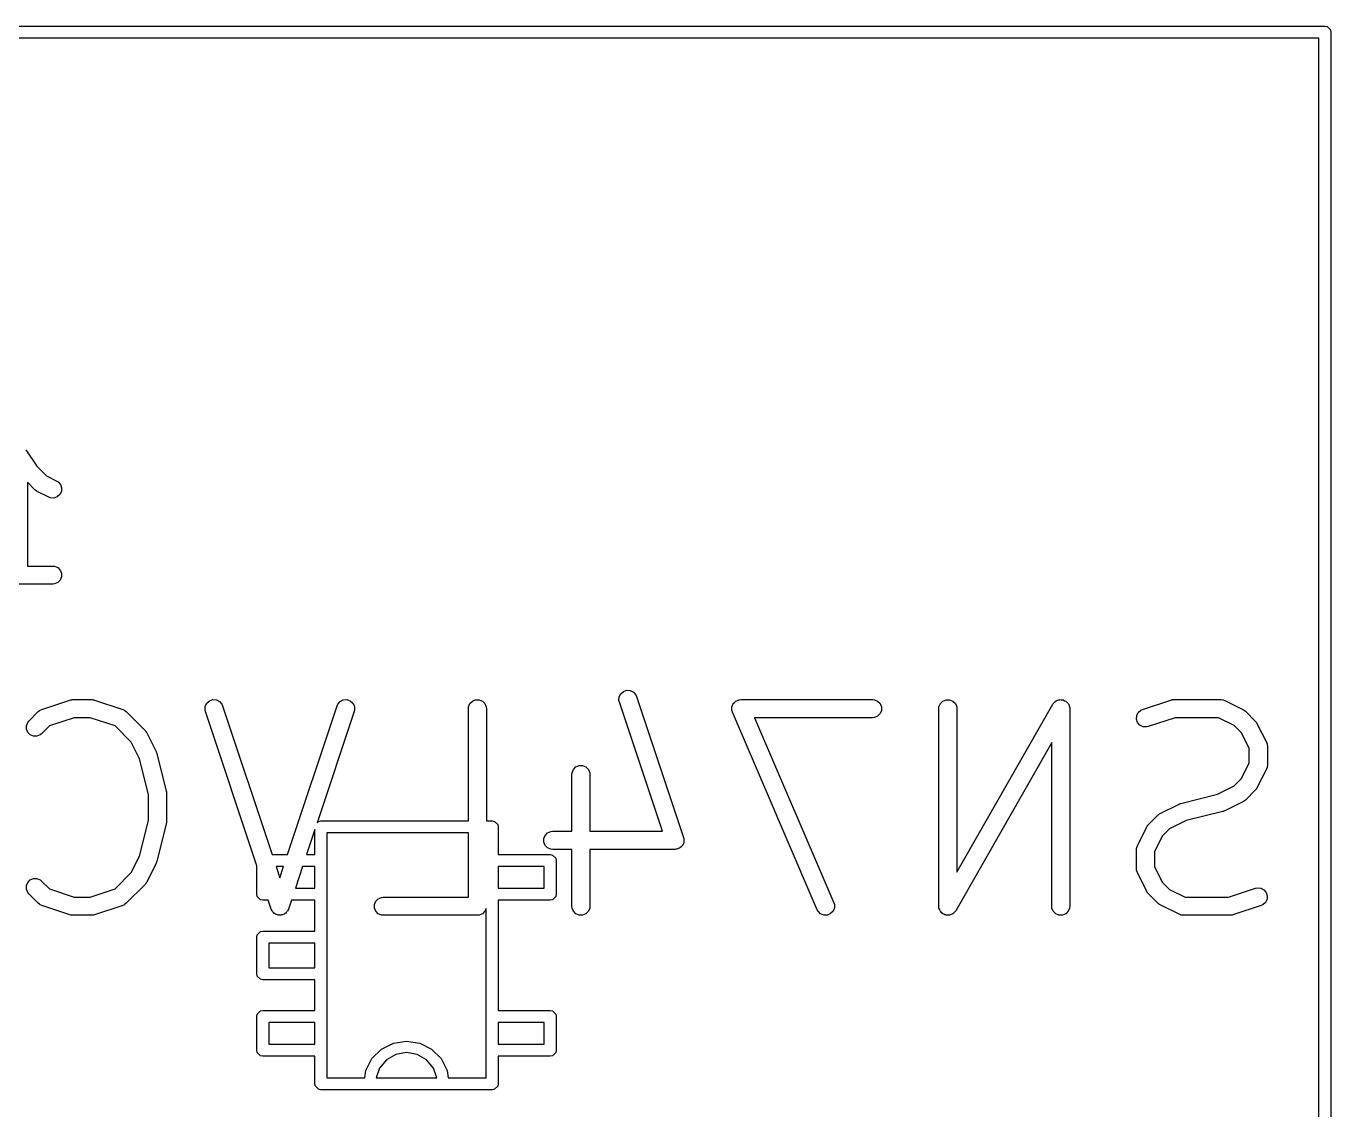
# Model space of a CAD drawing. Header units: inches. Extents: x 0.31 to 2.98, y 0.29 to 1.78.
# Drawn here: x 1.9763 to 2.4031, y 1.3435 to 1.698 of the extents above; entities that cross this region are included whole.
import ezdxf

# ---------------------------------------------------------------- set-up
doc = ezdxf.new("R2010")
doc.units = ezdxf.units.IN
doc.header["$MEASUREMENT"] = 0
doc.layers.add('BLACK', color=250, linetype='CONTINUOUS')

msp = doc.modelspace()

# ---------------------------------------------------------------- linework, layer by layer
at = {"layer": 'BLACK', "linetype": 'CONTINUOUS'}
for p, q in [((0.6689, 1.69803), (2.40118, 1.69803)), ((2.40118, 1.69803), (2.40193, 1.69788)), ((2.40193, 1.69788), (2.403, 1.69682)), ((2.403, 1.69682), (2.40315, 1.69606)), ((2.40315, 1.69606), (2.40315, 0.49528)), ((2.39921, 1.69409), (0.67087, 1.69409)), ((2.39921, 0.49724), (2.39921, 1.69409)), ((1.97621, 1.55947), (1.9798, 1.55409)), ((1.9798, 1.55409), (1.983, 1.55088)), ((1.983, 1.55088), (1.98632, 1.54922)), ((1.97916, 1.54637), (1.97671, 1.54883)), ((1.97671, 1.54883), (1.97671, 1.52141)), ((1.97939, 1.54618), (1.97916, 1.54637)), ((1.97944, 1.54613), (1.97939, 1.54618)), ((1.97953, 1.54607), (1.97944, 1.54613)), ((1.97961, 1.546), (1.97953, 1.54607)), ((1.97968, 1.54597), (1.97961, 1.546)), ((1.97993, 1.54582), (1.97968, 1.54597)), ((1.98368, 1.54394), (1.97993, 1.54582)), ((1.98632, 1.54922), (1.98681, 1.54892)), ((1.98681, 1.54892), (1.98757, 1.54805)), ((1.98785, 1.5458), (1.98733, 1.54477)), ((1.98757, 1.54805), (1.98793, 1.54695)), ((1.98793, 1.54695), (1.98785, 1.5458)), ((1.98422, 1.54374), (1.98368, 1.54394)), ((1.98537, 1.54365), (1.98422, 1.54374)), ((1.98646, 1.54402), (1.98537, 1.54365)), ((1.98733, 1.54477), (1.98646, 1.54402)), ((1.97671, 1.52141), (1.985, 1.52141)), ((1.985, 1.52141), (1.98558, 1.52136)), ((1.98558, 1.52136), (1.98664, 1.52092)), ((1.98664, 1.52092), (1.98746, 1.5201)), ((1.98746, 1.5201), (1.9879, 1.51904)), ((1.985, 1.51551), (1.9625, 1.51551)), ((1.98558, 1.51557), (1.985, 1.51551)), ((1.98664, 1.51601), (1.98558, 1.51557)), ((1.98746, 1.51682), (1.98664, 1.51601)), ((1.9879, 1.51789), (1.98746, 1.51682)), ((1.9879, 1.51904), (1.9879, 1.51789)), ((1.98142, 1.47449), (1.99065, 1.47757)), ((1.99065, 1.47757), (1.99094, 1.47763)), ((1.99094, 1.47763), (1.99101, 1.47766)), ((1.99101, 1.47766), (1.99112, 1.47767)), ((1.99112, 1.47767), (1.99122, 1.4777)), ((1.99122, 1.4777), (1.9913, 1.47769)), ((1.9913, 1.47769), (1.99159, 1.47772)), ((1.99159, 1.47772), (1.99774, 1.47772)), ((1.99774, 1.47772), (1.99803, 1.47769)), ((1.99803, 1.47769), (1.99811, 1.4777)), ((1.99811, 1.4777), (1.99821, 1.47767)), ((1.99821, 1.47767), (1.99832, 1.47766)), ((1.99832, 1.47766), (1.99839, 1.47763)), ((1.99839, 1.47763), (1.99868, 1.47757)), ((1.99868, 1.47757), (2.00791, 1.47449)), ((2.03542, 1.47658), (2.03629, 1.47733)), ((2.03629, 1.47733), (2.03739, 1.4777)), ((2.03739, 1.4777), (2.03854, 1.47761)), ((2.03854, 1.47761), (2.03957, 1.4771)), ((2.03957, 1.4771), (2.04032, 1.47623)), ((2.07828, 1.47623), (2.07904, 1.4771)), ((2.07904, 1.4771), (2.08007, 1.47761)), ((2.08007, 1.47761), (2.08122, 1.4777)), ((2.08122, 1.4777), (2.08231, 1.47733)), ((2.08231, 1.47733), (2.08318, 1.47658)), ((2.12148, 1.47641), (2.1223, 1.47722)), ((2.1223, 1.47722), (2.12336, 1.47766)), ((2.12336, 1.47766), (2.12451, 1.47766)), ((2.12451, 1.47766), (2.12558, 1.47722)), ((2.12558, 1.47722), (2.12639, 1.47641)), ((2.17025, 1.47747), (2.17034, 1.47862)), ((2.17038, 1.47691), (2.17025, 1.47747)), ((2.17034, 1.47862), (2.17085, 1.47965)), ((2.17085, 1.47965), (2.17172, 1.48041)), ((2.17172, 1.48041), (2.17281, 1.48077)), ((2.17281, 1.48077), (2.17396, 1.48069)), ((2.17396, 1.48069), (2.17499, 1.48018)), ((2.17499, 1.48018), (2.17575, 1.47931)), ((2.17575, 1.47931), (2.17599, 1.47878)), ((2.17599, 1.47878), (2.19137, 1.43261)), ((2.20806, 1.4768), (2.20845, 1.4772)), ((2.20845, 1.4772), (2.20847, 1.47721)), ((2.20847, 1.47721), (2.20848, 1.47722)), ((2.20848, 1.47722), (2.20899, 1.47743)), ((2.20899, 1.47743), (2.20951, 1.47765)), ((2.20951, 1.47765), (2.20953, 1.47766)), ((2.20953, 1.47766), (2.20954, 1.47766)), ((2.20954, 1.47766), (2.21012, 1.47772)), ((2.21012, 1.47772), (2.25321, 1.47772)), ((2.25321, 1.47772), (2.25379, 1.47766)), ((2.25379, 1.47766), (2.25485, 1.47722)), ((2.25485, 1.47722), (2.25566, 1.47641)), ((2.27538, 1.47641), (2.27619, 1.47722)), ((2.27619, 1.47722), (2.27726, 1.47766)), ((2.27726, 1.47766), (2.27841, 1.47766)), ((2.27841, 1.47766), (2.27947, 1.47722)), ((2.27947, 1.47722), (2.28029, 1.47641)), ((2.31254, 1.4767), (2.31285, 1.47694)), ((2.31285, 1.47694), (2.31313, 1.47722)), ((2.31313, 1.47722), (2.3133, 1.47729)), ((2.3133, 1.47729), (2.31345, 1.47741)), ((2.31345, 1.47741), (2.31383, 1.47751)), ((2.31383, 1.47751), (2.31419, 1.47766)), ((2.31419, 1.47766), (2.31438, 1.47766)), ((2.31438, 1.47766), (2.31456, 1.47771)), ((2.31456, 1.47771), (2.31495, 1.47766)), ((2.31495, 1.47766), (2.31534, 1.47766)), ((2.31534, 1.47766), (2.31552, 1.47759)), ((2.31552, 1.47759), (2.3157, 1.47757)), ((2.3157, 1.47757), (2.31605, 1.47737)), ((2.31605, 1.47737), (2.31641, 1.47722)), ((2.31641, 1.47722), (2.31654, 1.47709)), ((2.31654, 1.47709), (2.3167, 1.47699)), ((2.3167, 1.47699), (2.31695, 1.47668)), ((2.34154, 1.47449), (2.35077, 1.47757)), ((2.35077, 1.47757), (2.35105, 1.47763)), ((2.35105, 1.47763), (2.35113, 1.47766)), ((2.35113, 1.47766), (2.35123, 1.47767)), ((2.35123, 1.47767), (2.35133, 1.4777)), ((2.35133, 1.4777), (2.35141, 1.47769)), ((2.35141, 1.47769), (2.3517, 1.47772)), ((2.3517, 1.47772), (2.36709, 1.47772)), ((2.36709, 1.47772), (2.36767, 1.47766)), ((2.36767, 1.47766), (2.36777, 1.47762)), ((2.36777, 1.47762), (2.36787, 1.47761)), ((2.36787, 1.47761), (2.36841, 1.47741)), ((2.36841, 1.47741), (2.37457, 1.47433)), ((1.97719, 1.4707), (1.98027, 1.47378)), ((1.98027, 1.47378), (1.98071, 1.47414)), ((1.98071, 1.47414), (1.98081, 1.47418)), ((1.98081, 1.47418), (1.98089, 1.47425)), ((1.98089, 1.47425), (1.98142, 1.47449)), ((2.00791, 1.47449), (2.00844, 1.47425)), ((2.00844, 1.47425), (2.00852, 1.47418)), ((2.00852, 1.47418), (2.00862, 1.47414)), ((2.00862, 1.47414), (2.00906, 1.47378)), ((2.00906, 1.47378), (2.01522, 1.46762)), ((2.03483, 1.4744), (2.03491, 1.47555)), ((2.03495, 1.47383), (2.03483, 1.4744)), ((2.03491, 1.47555), (2.03542, 1.47658)), ((2.05178, 1.42334), (2.03495, 1.47383)), ((2.04032, 1.47623), (2.04056, 1.4757)), ((2.04056, 1.4757), (2.05678, 1.42702)), ((2.06182, 1.42702), (2.07805, 1.4757)), ((2.08365, 1.47383), (2.07149, 1.43737)), ((2.07805, 1.4757), (2.07828, 1.47623)), ((2.08318, 1.47658), (2.08369, 1.47555)), ((2.08378, 1.4744), (2.08365, 1.47383)), ((2.08369, 1.47555), (2.08378, 1.4744)), ((2.12098, 1.47477), (2.12104, 1.47534)), ((2.12098, 1.43802), (2.12098, 1.47477)), ((2.12104, 1.47534), (2.12148, 1.47641)), ((2.12639, 1.47641), (2.12683, 1.47534)), ((2.12683, 1.47534), (2.12689, 1.47477)), ((2.12689, 1.47477), (2.12689, 1.43802)), ((2.18448, 1.43463), (2.17038, 1.47691)), ((2.20722, 1.47534), (2.20744, 1.47586)), ((2.20722, 1.47532), (2.20722, 1.47534)), ((2.20722, 1.47531), (2.20722, 1.47532)), ((2.20722, 1.47475), (2.20722, 1.47531)), ((2.20722, 1.47419), (2.20722, 1.47475)), ((2.20723, 1.47417), (2.20722, 1.47419)), ((2.20723, 1.47415), (2.20723, 1.47417)), ((2.2074, 1.4736), (2.20723, 1.47415)), ((2.23511, 1.40897), (2.2074, 1.4736)), ((2.20744, 1.47586), (2.20764, 1.47638)), ((2.20764, 1.47638), (2.20766, 1.47639)), ((2.20766, 1.47641), (2.20806, 1.4768)), ((2.20766, 1.47639), (2.20766, 1.47641)), ((2.25566, 1.47313), (2.25485, 1.47231)), ((2.25566, 1.47641), (2.25611, 1.47534)), ((2.25611, 1.47419), (2.25566, 1.47313)), ((2.25611, 1.47534), (2.25611, 1.47419)), ((2.27488, 1.47477), (2.27494, 1.47534)), ((2.27488, 1.41013), (2.27488, 1.47477)), ((2.27494, 1.47534), (2.27538, 1.47641)), ((2.28029, 1.47641), (2.28073, 1.47534)), ((2.28073, 1.47534), (2.28079, 1.47477)), ((2.28079, 1.42125), (2.3122, 1.47623)), ((2.28079, 1.47477), (2.28079, 1.42125)), ((2.3122, 1.47623), (2.31229, 1.47635)), ((2.31229, 1.47635), (2.31231, 1.47641)), ((2.31231, 1.47641), (2.31237, 1.47646)), ((2.31237, 1.47646), (2.31254, 1.4767)), ((2.31695, 1.47668), (2.31722, 1.47641)), ((2.31722, 1.47641), (2.31729, 1.47623)), ((2.31729, 1.47623), (2.31741, 1.47608)), ((2.31741, 1.47608), (2.31751, 1.4757)), ((2.31751, 1.4757), (2.31766, 1.47534)), ((2.31766, 1.47534), (2.31769, 1.47505)), ((2.31769, 1.47505), (2.31771, 1.47497)), ((2.31771, 1.47497), (2.31771, 1.47491)), ((2.31771, 1.47491), (2.31772, 1.47477)), ((2.31772, 1.47477), (2.31772, 1.41013)), ((2.33962, 1.47247), (2.34014, 1.4735)), ((2.34014, 1.4735), (2.34101, 1.47425)), ((2.34101, 1.47425), (2.34154, 1.47449)), ((2.37457, 1.47433), (2.37482, 1.47417)), ((2.37482, 1.47417), (2.37489, 1.47414)), ((2.37489, 1.47414), (2.37497, 1.47408)), ((2.37497, 1.47408), (2.37506, 1.47402)), ((2.37506, 1.47402), (2.37511, 1.47396)), ((2.37511, 1.47396), (2.37534, 1.47378)), ((2.37534, 1.47378), (2.37841, 1.4707)), ((1.97638, 1.46919), (1.97682, 1.47025)), ((1.97638, 1.46803), (1.97638, 1.46919)), ((1.97682, 1.47025), (1.97719, 1.4707)), ((1.98395, 1.46911), (1.98136, 1.46652)), ((1.99207, 1.47181), (1.98395, 1.46911)), ((1.99726, 1.47181), (1.99207, 1.47181)), ((2.00538, 1.46911), (1.99726, 1.47181)), ((2.01071, 1.46378), (2.00538, 1.46911)), ((2.25321, 1.47181), (2.2146, 1.47181)), ((2.2146, 1.47181), (2.24053, 1.41129)), ((2.25379, 1.47187), (2.25321, 1.47181)), ((2.25485, 1.47231), (2.25379, 1.47187)), ((2.33954, 1.47132), (2.33962, 1.47247)), ((2.3399, 1.47023), (2.33954, 1.47132)), ((2.34066, 1.46936), (2.3399, 1.47023)), ((2.34169, 1.46884), (2.34066, 1.46936)), ((2.34284, 1.46876), (2.34169, 1.46884)), ((2.3434, 1.46889), (2.34284, 1.46876)), ((2.35218, 1.47181), (2.3434, 1.46889)), ((2.3664, 1.47181), (2.35218, 1.47181)), ((2.3715, 1.46926), (2.3664, 1.47181)), ((2.3739, 1.46686), (2.3715, 1.46926)), ((2.37841, 1.4707), (2.3786, 1.47047)), ((2.3786, 1.47047), (2.37866, 1.47042)), ((2.37866, 1.47042), (2.37871, 1.47033)), ((2.37871, 1.47033), (2.37878, 1.47025)), ((2.37878, 1.47025), (2.37881, 1.47018)), ((2.37881, 1.47018), (2.37897, 1.46993)), ((2.37897, 1.46993), (2.38204, 1.46377)), ((1.97682, 1.46697), (1.97638, 1.46803)), ((1.97764, 1.46616), (1.97682, 1.46697)), ((1.9787, 1.46571), (1.97764, 1.46616)), ((1.97985, 1.46571), (1.9787, 1.46571)), ((1.98092, 1.46616), (1.97985, 1.46571)), ((1.98136, 1.46652), (1.98092, 1.46616)), ((2.01522, 1.46762), (2.01541, 1.46739)), ((2.01541, 1.46739), (2.01547, 1.46734)), ((2.01547, 1.46734), (2.01552, 1.46725)), ((2.01552, 1.46725), (2.01559, 1.46717)), ((2.01559, 1.46717), (2.01562, 1.4671)), ((2.01562, 1.4671), (2.01577, 1.46685)), ((2.01577, 1.46685), (2.01885, 1.4607)), ((2.37645, 1.46176), (2.3739, 1.46686)), ((2.01342, 1.45835), (2.01071, 1.46378)), ((2.01885, 1.4607), (2.01887, 1.46065)), ((2.01887, 1.46065), (2.01888, 1.46064)), ((2.01888, 1.46064), (2.01897, 1.4604)), ((2.01897, 1.4604), (2.01906, 1.46016)), ((2.01906, 1.46016), (2.01906, 1.46014)), ((2.01906, 1.46014), (2.01908, 1.46009)), ((2.01908, 1.46009), (2.02215, 1.44778)), ((2.31181, 1.46365), (2.2804, 1.40867)), ((2.31181, 1.41013), (2.31181, 1.46365)), ((2.37645, 1.457), (2.37645, 1.46176)), ((2.38204, 1.46377), (2.38225, 1.46323)), ((2.38225, 1.46323), (2.38226, 1.46313)), ((2.38226, 1.46313), (2.3823, 1.46303)), ((2.3823, 1.46303), (2.38236, 1.46245)), ((2.38236, 1.46245), (2.38236, 1.4563)), ((2.01634, 1.4467), (2.01342, 1.45835)), ((2.15534, 1.45486), (2.15615, 1.45568)), ((2.15615, 1.45568), (2.15722, 1.45612)), ((2.15722, 1.45612), (2.15837, 1.45612)), ((2.15837, 1.45612), (2.15943, 1.45568)), ((2.15943, 1.45568), (2.16025, 1.45486)), ((2.3739, 1.45189), (2.37645, 1.457)), ((2.38226, 1.45562), (2.38225, 1.45552)), ((2.3823, 1.45572), (2.38226, 1.45562)), ((2.38236, 1.4563), (2.3823, 1.45572)), ((2.15484, 1.45322), (2.1549, 1.4538)), ((2.15484, 1.43463), (2.15484, 1.45322)), ((2.1549, 1.4538), (2.15534, 1.45486)), ((2.16025, 1.45486), (2.16069, 1.4538)), ((2.16069, 1.4538), (2.16075, 1.45322)), ((2.16075, 1.45322), (2.16075, 1.43463)), ((2.3715, 1.44949), (2.3739, 1.45189)), ((2.38204, 1.45498), (2.37897, 1.44882)), ((2.38225, 1.45552), (2.38204, 1.45498)), ((2.02215, 1.44778), (2.02217, 1.44768)), ((2.02217, 1.44768), (2.02218, 1.44764)), ((2.02218, 1.44764), (2.02221, 1.44742)), ((2.02221, 1.44742), (2.02224, 1.44721)), ((2.02224, 1.44721), (2.02223, 1.44717)), ((2.02223, 1.44717), (2.02224, 1.44706)), ((2.02224, 1.44706), (2.02224, 1.43783)), ((2.36606, 1.44677), (2.3715, 1.44949)), ((2.37841, 1.44805), (2.37534, 1.44498)), ((2.3786, 1.44828), (2.37841, 1.44805)), ((2.37866, 1.44833), (2.3786, 1.44828)), ((2.37871, 1.44842), (2.37866, 1.44833)), ((2.37878, 1.4485), (2.37871, 1.44842)), ((2.37881, 1.44857), (2.37878, 1.4485)), ((2.37897, 1.44882), (2.37881, 1.44857)), ((2.01634, 1.43819), (2.01634, 1.4467)), ((2.3473, 1.44047), (2.35346, 1.44355)), ((2.35346, 1.44355), (2.3535, 1.44357)), ((2.3535, 1.44357), (2.35352, 1.44358)), ((2.35352, 1.44358), (2.35376, 1.44367)), ((2.35376, 1.44367), (2.354, 1.44376)), ((2.354, 1.44376), (2.35402, 1.44376)), ((2.35402, 1.44376), (2.35406, 1.44377)), ((2.35406, 1.44377), (2.36606, 1.44677)), ((2.37457, 1.44442), (2.36841, 1.44135)), ((2.37482, 1.44458), (2.37457, 1.44442)), ((2.37489, 1.44461), (2.37482, 1.44458)), ((2.37497, 1.44468), (2.37489, 1.44461)), ((2.37506, 1.44473), (2.37497, 1.44468)), ((2.37511, 1.44479), (2.37506, 1.44473)), ((2.37534, 1.44498), (2.37511, 1.44479)), ((2.34346, 1.43684), (2.34654, 1.43992)), ((2.34654, 1.43992), (2.34676, 1.4401)), ((2.34676, 1.4401), (2.34681, 1.44016)), ((2.34681, 1.44016), (2.3469, 1.44022)), ((2.3469, 1.44022), (2.34698, 1.44029)), ((2.34698, 1.44029), (2.34706, 1.44032)), ((2.34706, 1.44032), (2.3473, 1.44047)), ((2.36781, 1.44112), (2.35581, 1.43812)), ((2.36785, 1.44114), (2.36781, 1.44112)), ((2.36787, 1.44114), (2.36785, 1.44114)), ((2.36811, 1.44123), (2.36787, 1.44114)), ((2.36835, 1.44132), (2.36811, 1.44123)), ((2.36837, 1.44133), (2.36835, 1.44132)), ((2.36841, 1.44135), (2.36837, 1.44133)), ((2.01342, 1.42655), (2.01634, 1.43819)), ((2.02215, 1.43711), (2.01908, 1.4248)), ((2.02217, 1.43721), (2.02215, 1.43711)), ((2.02218, 1.43726), (2.02217, 1.43721)), ((2.02221, 1.43747), (2.02218, 1.43726)), ((2.02224, 1.43769), (2.02221, 1.43747)), ((2.02224, 1.43783), (2.02223, 1.43773)), ((2.02223, 1.43773), (2.02224, 1.43769)), ((2.07078, 1.43524), (2.06805, 1.42702)), ((2.07078, 1.42702), (2.07078, 1.43524)), ((2.07149, 1.43737), (2.072, 1.43787)), ((2.072, 1.43787), (2.07275, 1.43802)), ((2.07275, 1.43802), (2.12098, 1.43802)), ((2.12689, 1.43802), (2.12875, 1.43802)), ((2.12875, 1.43802), (2.12951, 1.43787)), ((2.12951, 1.43787), (2.13057, 1.43681)), ((2.13057, 1.43681), (2.13072, 1.43606)), ((2.13072, 1.43606), (2.13072, 1.42702)), ((2.14692, 1.43413), (2.14798, 1.43457)), ((2.14798, 1.43457), (2.14856, 1.43463)), ((2.14856, 1.43463), (2.15484, 1.43463)), ((2.16075, 1.43463), (2.18448, 1.43463)), ((2.33983, 1.42992), (2.34291, 1.43607)), ((2.34291, 1.43607), (2.34306, 1.43632)), ((2.34306, 1.43632), (2.34309, 1.43639)), ((2.34309, 1.43639), (2.34316, 1.43647)), ((2.34316, 1.43647), (2.34321, 1.43656)), ((2.34321, 1.43656), (2.34327, 1.43661)), ((2.34327, 1.43661), (2.34346, 1.43684)), ((2.35037, 1.4354), (2.34797, 1.433)), ((2.35581, 1.43812), (2.35037, 1.4354)), ((2.07472, 1.43409), (2.07472, 1.42506)), ((2.12098, 1.43409), (2.07472, 1.43409)), ((2.12098, 1.41308), (2.12098, 1.43409)), ((2.14566, 1.43225), (2.14611, 1.43332)), ((2.14566, 1.4311), (2.14566, 1.43225)), ((2.14611, 1.43003), (2.14566, 1.4311)), ((2.14611, 1.43332), (2.14692, 1.43413)), ((2.14692, 1.42922), (2.14611, 1.43003)), ((2.19103, 1.43003), (2.19095, 1.42996)), ((2.19121, 1.43047), (2.19103, 1.43003)), ((2.19142, 1.4309), (2.19121, 1.43047)), ((2.19137, 1.43261), (2.19144, 1.43232)), ((2.19143, 1.431), (2.19142, 1.4309)), ((2.19147, 1.4311), (2.19143, 1.431)), ((2.19144, 1.43232), (2.19147, 1.43225)), ((2.19147, 1.43225), (2.19147, 1.43219)), ((2.19147, 1.43219), (2.1915, 1.43204)), ((2.1915, 1.43204), (2.19147, 1.43157)), ((2.19147, 1.43157), (2.19147, 1.4311)), ((2.34797, 1.433), (2.34542, 1.4279)), ((2.01071, 1.42111), (2.01342, 1.42655)), ((2.05678, 1.42702), (2.06182, 1.42702)), ((2.06805, 1.42702), (2.07078, 1.42702)), ((2.13072, 1.42702), (2.14775, 1.42702)), ((2.14798, 1.42878), (2.14692, 1.42922)), ((2.14775, 1.42702), (2.14851, 1.42687)), ((2.14856, 1.42872), (2.14798, 1.42878)), ((2.14851, 1.42687), (2.14957, 1.42581)), ((2.15484, 1.42872), (2.14856, 1.42872)), ((2.14957, 1.42581), (2.14972, 1.42506)), ((2.15484, 1.41013), (2.15484, 1.42872)), ((2.18857, 1.42872), (2.16075, 1.42872)), ((2.16075, 1.42872), (2.16075, 1.41013)), ((2.18887, 1.42875), (2.18857, 1.42872)), ((2.18894, 1.42875), (2.18887, 1.42875)), ((2.189, 1.42876), (2.18894, 1.42875)), ((2.18915, 1.42878), (2.189, 1.42876)), ((2.18959, 1.42896), (2.18915, 1.42878)), ((2.19004, 1.42911), (2.18959, 1.42896)), ((2.19012, 1.42918), (2.19004, 1.42911)), ((2.19021, 1.42922), (2.19012, 1.42918)), ((2.19055, 1.42955), (2.19021, 1.42922)), ((2.19091, 1.42986), (2.19055, 1.42955)), ((2.19095, 1.42996), (2.19091, 1.42986)), ((2.33952, 1.4286), (2.33957, 1.42917)), ((2.33952, 1.42244), (2.33952, 1.4286)), ((2.33957, 1.42917), (2.33961, 1.42927)), ((2.33961, 1.42927), (2.33962, 1.42938)), ((2.33962, 1.42938), (2.33983, 1.42992)), ((2.34542, 1.4279), (2.34542, 1.42314)), ((2.01885, 1.4242), (2.01577, 1.41804)), ((2.01887, 1.42424), (2.01885, 1.4242)), ((2.01888, 1.42426), (2.01887, 1.42424)), ((2.01897, 1.4245), (2.01888, 1.42426)), ((2.01906, 1.42474), (2.01897, 1.4245)), ((2.01908, 1.4248), (2.01906, 1.42476)), ((2.01906, 1.42476), (2.01906, 1.42474)), ((2.05178, 1.41406), (2.05178, 1.42334)), ((2.05809, 1.42309), (2.0593, 1.41947)), ((2.06051, 1.42309), (2.05809, 1.42309)), ((2.0593, 1.41947), (2.06051, 1.42309)), ((2.06673, 1.42309), (2.06438, 1.41602)), ((2.07078, 1.42309), (2.06673, 1.42309)), ((2.07078, 1.41602), (2.07078, 1.42309)), ((2.07472, 1.42506), (2.07472, 1.41406)), ((2.13072, 1.42309), (2.13072, 1.41602)), ((2.14578, 1.42309), (2.13072, 1.42309)), ((2.14578, 1.41602), (2.14578, 1.42309)), ((2.14972, 1.42506), (2.14972, 1.41406)), ((2.33957, 1.42187), (2.33952, 1.42244)), ((2.33961, 1.42177), (2.33957, 1.42187)), ((2.33962, 1.42166), (2.33961, 1.42177)), ((2.33983, 1.42112), (2.33962, 1.42166)), ((2.34542, 1.42314), (2.34797, 1.41803)), ((1.97638, 1.41686), (1.97682, 1.41793)), ((1.97682, 1.41793), (1.97764, 1.41874)), ((1.97764, 1.41874), (1.9787, 1.41918)), ((1.9787, 1.41918), (1.97985, 1.41918)), ((1.97985, 1.41918), (1.98092, 1.41874)), ((1.98092, 1.41874), (1.98136, 1.41837)), ((1.98136, 1.41837), (1.98395, 1.41579)), ((2.00538, 1.41579), (2.01071, 1.42111)), ((2.01522, 1.41728), (2.00906, 1.41112)), ((2.01541, 1.4175), (2.01522, 1.41728)), ((2.01547, 1.41755), (2.01541, 1.4175)), ((2.01552, 1.41764), (2.01547, 1.41755)), ((2.01559, 1.41772), (2.01552, 1.41764)), ((2.01562, 1.4178), (2.01559, 1.41772)), ((2.01577, 1.41804), (2.01562, 1.4178)), ((2.34291, 1.41497), (2.33983, 1.42112)), ((2.34797, 1.41803), (2.35037, 1.41563)), ((1.97638, 1.41571), (1.97638, 1.41686)), ((1.97682, 1.41465), (1.97638, 1.41571)), ((1.97719, 1.4142), (1.97682, 1.41465)), ((1.98027, 1.41112), (1.97719, 1.4142)), ((1.98395, 1.41579), (1.99207, 1.41308)), ((1.99207, 1.41308), (1.99726, 1.41308)), ((1.99726, 1.41308), (2.00538, 1.41579)), ((2.05193, 1.4133), (2.05178, 1.41406)), ((2.053, 1.41224), (2.05193, 1.4133)), ((2.06438, 1.41602), (2.07078, 1.41602)), ((2.07472, 1.41406), (2.07472, 1.40006)), ((2.09152, 1.41259), (2.09258, 1.41303)), ((2.09258, 1.41303), (2.09316, 1.41308)), ((2.09316, 1.41308), (2.12098, 1.41308)), ((2.13072, 1.41602), (2.14578, 1.41602)), ((2.14957, 1.4133), (2.14851, 1.41224)), ((2.14972, 1.41406), (2.14957, 1.4133)), ((2.34306, 1.41472), (2.34291, 1.41497)), ((2.34309, 1.41465), (2.34306, 1.41472)), ((2.34316, 1.41456), (2.34309, 1.41465)), ((2.34321, 1.41448), (2.34316, 1.41456)), ((2.34327, 1.41442), (2.34321, 1.41448)), ((2.34346, 1.4142), (2.34327, 1.41442)), ((2.34654, 1.41112), (2.34346, 1.4142)), ((2.35037, 1.41563), (2.35548, 1.41308)), ((2.35548, 1.41308), (2.36969, 1.41308)), ((2.36969, 1.41308), (2.37847, 1.41601)), ((2.37847, 1.41601), (2.37903, 1.41614)), ((2.37903, 1.41614), (2.38018, 1.41606)), ((2.38018, 1.41606), (2.38121, 1.41554)), ((2.38121, 1.41554), (2.38197, 1.41467)), ((2.38197, 1.41467), (2.38233, 1.41358)), ((2.38233, 1.41358), (2.38225, 1.41243)), ((1.98071, 1.41075), (1.98027, 1.41112)), ((1.98081, 1.41071), (1.98071, 1.41075)), ((1.98089, 1.41064), (1.98081, 1.41071)), ((1.98142, 1.41041), (1.98089, 1.41064)), ((1.99065, 1.40733), (1.98142, 1.41041)), ((2.00791, 1.41041), (1.99868, 1.40733)), ((2.00844, 1.41064), (2.00791, 1.41041)), ((2.00852, 1.41071), (2.00844, 1.41064)), ((2.00862, 1.41075), (2.00852, 1.41071)), ((2.00906, 1.41112), (2.00862, 1.41075)), ((2.05375, 1.41209), (2.053, 1.41224)), ((2.05554, 1.41209), (2.05375, 1.41209)), ((2.0565, 1.4092), (2.05554, 1.41209)), ((2.05674, 1.40867), (2.0565, 1.4092)), ((2.05687, 1.40851), (2.05674, 1.40867)), ((2.06187, 1.40867), (2.06173, 1.40851)), ((2.0621, 1.4092), (2.06187, 1.40867)), ((2.06307, 1.41209), (2.0621, 1.4092)), ((2.07078, 1.41209), (2.06307, 1.41209)), ((2.07078, 1.40202), (2.07078, 1.41209)), ((2.09026, 1.41071), (2.0907, 1.41177)), ((2.09026, 1.40955), (2.09026, 1.41071)), ((2.0907, 1.40849), (2.09026, 1.40955)), ((2.0907, 1.41177), (2.09152, 1.41259)), ((2.12678, 1.40944), (2.12639, 1.40849)), ((2.12678, 1.37406), (2.12678, 1.40944)), ((2.14775, 1.41209), (2.13072, 1.41209)), ((2.13072, 1.41209), (2.13072, 1.37602)), ((2.14851, 1.41224), (2.14775, 1.41209)), ((2.1549, 1.40955), (2.15484, 1.41013)), ((2.15534, 1.40849), (2.1549, 1.40955)), ((2.16069, 1.40955), (2.16025, 1.40849)), ((2.16075, 1.41013), (2.16069, 1.40955)), ((2.23539, 1.40846), (2.23511, 1.40897)), ((2.24072, 1.40959), (2.2403, 1.40852)), ((2.24053, 1.41129), (2.24071, 1.41074)), ((2.24071, 1.41074), (2.24072, 1.40959)), ((2.27489, 1.40998), (2.27488, 1.41013)), ((2.27489, 1.40992), (2.27489, 1.40998)), ((2.27491, 1.40985), (2.27489, 1.40992)), ((2.27494, 1.40955), (2.27491, 1.40985)), ((2.27509, 1.40919), (2.27494, 1.40955)), ((2.27519, 1.40881), (2.27509, 1.40919)), ((2.27531, 1.40866), (2.27519, 1.40881)), ((2.27538, 1.40849), (2.27531, 1.40866)), ((2.2804, 1.40867), (2.28031, 1.40854)), ((2.31187, 1.40955), (2.31181, 1.41013)), ((2.31231, 1.40849), (2.31187, 1.40955)), ((2.31766, 1.40955), (2.31722, 1.40849)), ((2.31772, 1.41013), (2.31766, 1.40955)), ((2.34676, 1.41093), (2.34654, 1.41112)), ((2.34681, 1.41088), (2.34676, 1.41093)), ((2.3469, 1.41082), (2.34681, 1.41088)), ((2.34698, 1.41075), (2.3469, 1.41082)), ((2.34706, 1.41072), (2.34698, 1.41075)), ((2.3473, 1.41057), (2.34706, 1.41072)), ((2.35346, 1.40749), (2.3473, 1.41057)), ((2.38034, 1.41041), (2.3711, 1.40733)), ((2.38087, 1.41064), (2.38034, 1.41041)), ((2.38174, 1.4114), (2.38087, 1.41064)), ((2.38225, 1.41243), (2.38174, 1.4114)), ((1.99094, 1.40726), (1.99065, 1.40733)), ((1.99101, 1.40723), (1.99094, 1.40726)), ((1.99112, 1.40722), (1.99101, 1.40723)), ((1.99122, 1.4072), (1.99112, 1.40722)), ((1.9913, 1.40721), (1.99122, 1.4072)), ((1.99159, 1.40718), (1.9913, 1.40721)), ((1.99774, 1.40718), (1.99159, 1.40718)), ((1.99803, 1.40721), (1.99774, 1.40718)), ((1.99811, 1.4072), (1.99803, 1.40721)), ((1.99821, 1.40722), (1.99811, 1.4072)), ((1.99832, 1.40723), (1.99821, 1.40722)), ((1.99839, 1.40726), (1.99832, 1.40723)), ((1.99868, 1.40733), (1.99839, 1.40726)), ((2.05697, 1.40832), (2.05687, 1.40851)), ((2.05725, 1.40808), (2.05697, 1.40832)), ((2.05749, 1.4078), (2.05725, 1.40808)), ((2.05768, 1.4077), (2.05749, 1.4078)), ((2.05784, 1.40756), (2.05768, 1.4077)), ((2.05819, 1.40745), (2.05784, 1.40756)), ((2.05852, 1.40728), (2.05819, 1.40745)), ((2.05873, 1.40727), (2.05852, 1.40728)), ((2.05893, 1.4072), (2.05873, 1.40727)), ((2.0593, 1.40723), (2.05893, 1.4072)), ((2.05967, 1.4072), (2.0593, 1.40723)), ((2.05987, 1.40727), (2.05967, 1.4072)), ((2.06008, 1.40728), (2.05987, 1.40727)), ((2.06041, 1.40745), (2.06008, 1.40728)), ((2.06076, 1.40756), (2.06041, 1.40745)), ((2.06092, 1.4077), (2.06076, 1.40756)), ((2.06111, 1.4078), (2.06092, 1.4077)), ((2.06135, 1.40808), (2.06111, 1.4078)), ((2.06163, 1.40832), (2.06135, 1.40808)), ((2.06173, 1.40851), (2.06163, 1.40832)), ((2.09152, 1.40767), (2.0907, 1.40849)), ((2.09258, 1.40723), (2.09152, 1.40767)), ((2.09316, 1.40718), (2.09258, 1.40723)), ((2.12394, 1.40718), (2.09316, 1.40718)), ((2.12451, 1.40723), (2.12394, 1.40718)), ((2.12558, 1.40767), (2.12451, 1.40723)), ((2.12639, 1.40849), (2.12558, 1.40767)), ((2.15615, 1.40767), (2.15534, 1.40849)), ((2.15722, 1.40723), (2.15615, 1.40767)), ((2.15837, 1.40723), (2.15722, 1.40723)), ((2.15943, 1.40767), (2.15837, 1.40723)), ((2.16025, 1.40849), (2.15943, 1.40767)), ((2.23621, 1.40766), (2.23539, 1.40846)), ((2.23728, 1.40723), (2.23621, 1.40766)), ((2.23843, 1.40724), (2.23728, 1.40723)), ((2.23949, 1.4077), (2.23843, 1.40724)), ((2.2403, 1.40852), (2.23949, 1.4077)), ((2.27566, 1.40821), (2.27538, 1.40849)), ((2.2759, 1.4079), (2.27566, 1.40821)), ((2.27606, 1.40781), (2.2759, 1.4079)), ((2.27619, 1.40767), (2.27606, 1.40781)), ((2.27656, 1.40752), (2.27619, 1.40767)), ((2.2769, 1.40733), (2.27656, 1.40752)), ((2.27708, 1.40731), (2.2769, 1.40733)), ((2.27726, 1.40723), (2.27708, 1.40731)), ((2.27765, 1.40723), (2.27726, 1.40723)), ((2.27804, 1.40718), (2.27765, 1.40723)), ((2.27822, 1.40723), (2.27804, 1.40718)), ((2.27841, 1.40723), (2.27822, 1.40723)), ((2.27877, 1.40738), (2.27841, 1.40723)), ((2.27915, 1.40749), (2.27877, 1.40738)), ((2.2793, 1.4076), (2.27915, 1.40749)), ((2.27947, 1.40767), (2.2793, 1.4076)), ((2.27975, 1.40795), (2.27947, 1.40767)), ((2.28006, 1.40819), (2.27975, 1.40795)), ((2.28023, 1.40843), (2.28006, 1.40819)), ((2.28029, 1.40849), (2.28023, 1.40843)), ((2.28031, 1.40854), (2.28029, 1.40849)), ((2.31313, 1.40767), (2.31231, 1.40849)), ((2.31419, 1.40723), (2.31313, 1.40767)), ((2.31534, 1.40723), (2.31419, 1.40723)), ((2.31641, 1.40767), (2.31534, 1.40723)), ((2.31722, 1.40849), (2.31641, 1.40767)), ((2.354, 1.40728), (2.35346, 1.40749)), ((2.35411, 1.40727), (2.354, 1.40728)), ((2.3542, 1.40723), (2.35411, 1.40727)), ((2.35478, 1.40718), (2.3542, 1.40723)), ((2.37017, 1.40718), (2.35478, 1.40718)), ((2.37046, 1.40721), (2.37017, 1.40718)), ((2.37054, 1.4072), (2.37046, 1.40721)), ((2.37064, 1.40722), (2.37054, 1.4072)), ((2.37075, 1.40723), (2.37064, 1.40722)), ((2.37082, 1.40726), (2.37075, 1.40723)), ((2.3711, 1.40733), (2.37082, 1.40726)), ((2.05178, 1.40006), (2.05193, 1.40081)), ((2.05193, 1.40081), (2.053, 1.40187)), ((2.053, 1.40187), (2.05375, 1.40202)), ((2.05375, 1.40202), (2.07078, 1.40202)), ((2.05178, 1.38806), (2.05178, 1.40006)), ((2.05572, 1.39809), (2.05572, 1.39002)), ((2.07078, 1.39809), (2.05572, 1.39809)), ((2.07078, 1.39002), (2.07078, 1.39809)), ((2.07472, 1.40006), (2.07472, 1.38806)), ((2.05193, 1.3873), (2.05178, 1.38806)), ((2.053, 1.38624), (2.05193, 1.3873)), ((2.05572, 1.39002), (2.07078, 1.39002)), ((2.07472, 1.38806), (2.07472, 1.37406)), ((2.05375, 1.38609), (2.053, 1.38624)), ((2.07078, 1.38609), (2.05375, 1.38609)), ((2.07078, 1.37602), (2.07078, 1.38609)), ((2.05178, 1.37406), (2.05193, 1.37481)), ((2.05193, 1.37481), (2.053, 1.37587)), ((2.053, 1.37587), (2.05375, 1.37602)), ((2.05375, 1.37602), (2.07078, 1.37602)), ((2.13072, 1.37602), (2.14775, 1.37602)), ((2.14775, 1.37602), (2.14851, 1.37587)), ((2.14851, 1.37587), (2.14957, 1.37481)), ((2.14957, 1.37481), (2.14972, 1.37406)), ((2.05178, 1.36306), (2.05178, 1.37406)), ((2.05572, 1.37209), (2.05572, 1.36502)), ((2.07078, 1.37209), (2.05572, 1.37209)), ((2.07078, 1.36502), (2.07078, 1.37209)), ((2.07472, 1.37406), (2.07472, 1.36306)), ((2.12678, 1.36306), (2.12678, 1.37406)), ((2.13072, 1.37209), (2.13072, 1.36502)), ((2.14578, 1.37209), (2.13072, 1.37209)), ((2.14578, 1.36502), (2.14578, 1.37209)), ((2.14972, 1.37406), (2.14972, 1.36306)), ((2.09644, 1.36534), (2.10075, 1.36602)), ((2.10075, 1.36602), (2.10507, 1.36534)), ((2.05193, 1.3623), (2.05178, 1.36306)), ((2.053, 1.36124), (2.05193, 1.3623)), ((2.05572, 1.36502), (2.07078, 1.36502)), ((2.07472, 1.36306), (2.07472, 1.35402)), ((2.08945, 1.36027), (2.09254, 1.36336)), ((2.09254, 1.36336), (2.09644, 1.36534)), ((2.10075, 1.36224), (2.09727, 1.36163)), ((2.10424, 1.36163), (2.10075, 1.36224)), ((2.10507, 1.36534), (2.10896, 1.36336)), ((2.10896, 1.36336), (2.11205, 1.36027)), ((2.12678, 1.35402), (2.12678, 1.36306)), ((2.13072, 1.36502), (2.14578, 1.36502)), ((2.14957, 1.3623), (2.14851, 1.36124)), ((2.14972, 1.36306), (2.14957, 1.3623)), ((2.05375, 1.36109), (2.053, 1.36124)), ((2.07078, 1.36109), (2.05375, 1.36109)), ((2.07078, 1.35206), (2.07078, 1.36109)), ((2.08747, 1.35637), (2.08945, 1.36027)), ((2.09421, 1.35986), (2.09193, 1.35715)), ((2.09727, 1.36163), (2.09421, 1.35986)), ((2.1073, 1.35986), (2.10424, 1.36163)), ((2.10957, 1.35715), (2.1073, 1.35986)), ((2.11205, 1.36027), (2.11404, 1.35637)), ((2.14775, 1.36109), (2.13072, 1.36109)), ((2.13072, 1.36109), (2.13072, 1.35206)), ((2.14851, 1.36124), (2.14775, 1.36109)), ((2.07472, 1.35402), (2.0871, 1.35402)), ((2.0871, 1.35402), (2.08747, 1.35637)), ((2.09193, 1.35715), (2.09079, 1.35402)), ((2.09079, 1.35402), (2.11071, 1.35402)), ((2.11071, 1.35402), (2.10957, 1.35715)), ((2.11404, 1.35637), (2.11441, 1.35402)), ((2.11441, 1.35402), (2.12678, 1.35402)), ((2.07093, 1.3513), (2.07078, 1.35206)), ((2.072, 1.35024), (2.07093, 1.3513)), ((2.07275, 1.35009), (2.072, 1.35024)), ((2.08875, 1.35009), (2.07275, 1.35009)), ((2.11275, 1.35009), (2.08875, 1.35009)), ((2.12875, 1.35009), (2.11275, 1.35009)), ((2.12951, 1.35024), (2.12875, 1.35009)), ((2.13057, 1.3513), (2.12951, 1.35024)), ((2.13072, 1.35206), (2.13057, 1.3513))]:
    msp.add_line(p, q, dxfattribs=at)

doc.saveas('drawing.dxf')
